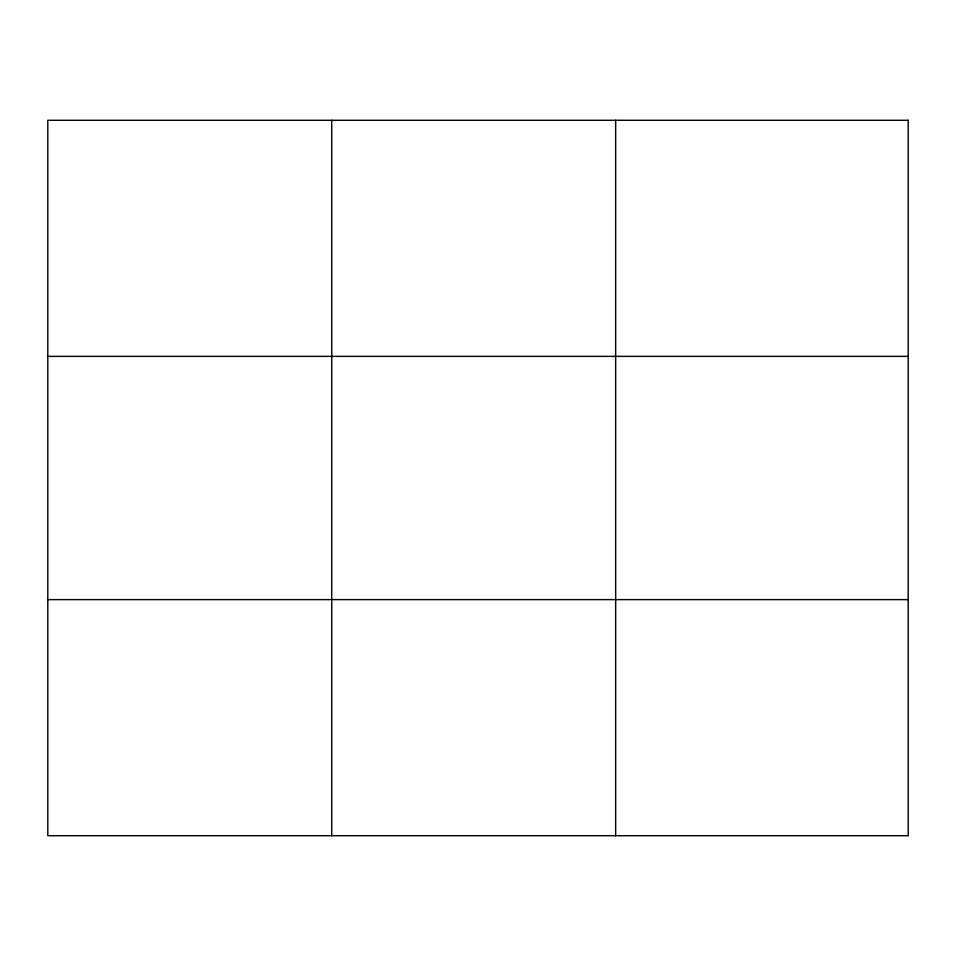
<?xml version="1.0" encoding="UTF-8"?>
<svg xmlns="http://www.w3.org/2000/svg" width="956" height="956" viewBox="0 0 956 956"><rect width="100%" height="100%" fill="white"/><g stroke="black" fill="none" stroke-linecap="round" stroke-linejoin="round"><path stroke-width="1.43" d="M331.732 835.711L331.732 120.289M615.664 835.711L615.664 120.289M47.8 356.373L908.2 356.373M47.8 599.627L908.2 599.627M908.2 120.289L908.2 835.711L47.8 835.711L47.8 120.289L908.2 120.289"/></g></svg>
